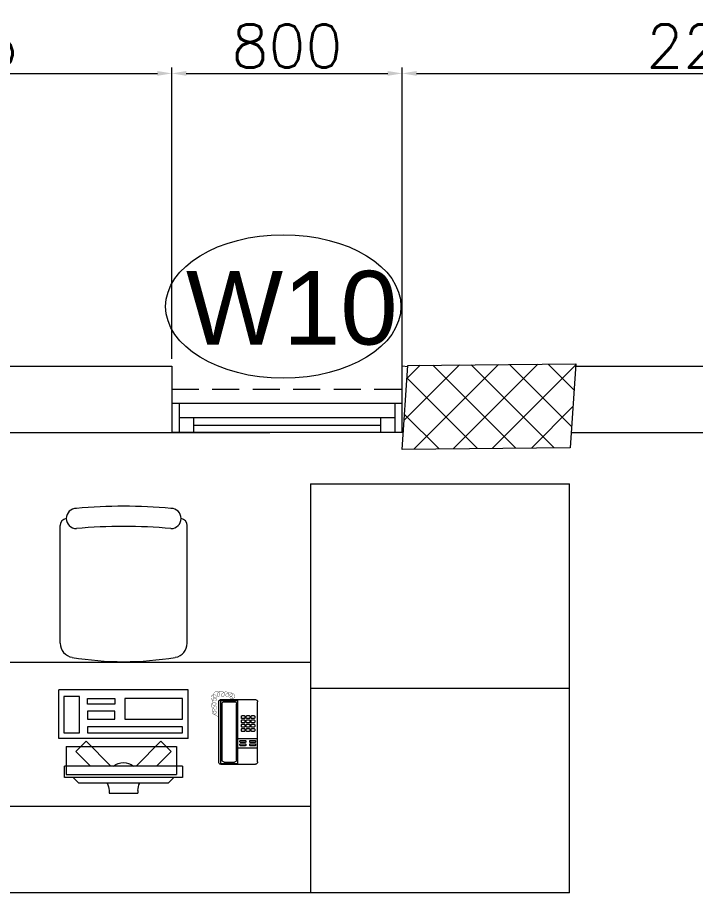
# Model space of a CAD drawing. Header units: millimetres. Extents: x -2143172 to 5255, y -610845 to 279739.
# Drawn here: x -1141890 to -1139537, y -574587 to -571508 of the extents above; entities that cross this region are included whole.
import ezdxf

# ---------------------------------------------------------------- set-up
doc = ezdxf.new("R2010")
doc.units = ezdxf.units.MM
doc.header["$LTSCALE"] = 30
doc.linetypes.add('HIDDEN', pattern=[9.525, 6.35, -3.175])
doc.linetypes.add('HIDDEN2', pattern=[0.1875, 0.125, -0.0625])
doc.layers.get('0').update_dxf_attribs({"lineweight": 5})
doc.layers.get('Defpoints').update_dxf_attribs({"lineweight": 5})
for name, color, linetype, lineweight in [('Al Window tag', 5, 'Continuous', 5), ('Aluminum', 7, 'Continuous', 5), ('C-HYDR-CTCH', 6, 'Continuous', 5), ('dims.', 152, 'Continuous', 5), ('Hatch', 252, 'Continuous', 5), ('LOADING', 163, 'Continuous', 5), ('Proj', 7, 'HIDDEN2', 5), ('Structure', 20, 'Continuous', 5), ('Walls', 32, 'Continuous', 5)]:
    doc.layers.add(name, color=color, linetype=linetype, lineweight=lineweight)
doc.styles.add('SIMPLEX', font='SIMPLEX.shx', dxfattribs={"height": 150})
doc.styles.add('TTLB-A0-JeddahDP$0$swis721', font='swiss.ttf')
doc.dimstyles.new('Buk', dxfattribs={"dimtxt": 150, "dimasz": 50, "dimexe": 20, "dimexo": 25, "dimgap": 20, "dimtad": 1, "dimdec": 0, "dimrnd": 5, "dimdsep": 46, "dimtxsty": 'SIMPLEX', "dimcen": 0, "dimdle": 20, "dimclrd": 256, "dimclre": 256, "dimclrt": 256, "dimadec": 0, "dimazin": 0, "dimtfac": 0.0075, "dimtdec": 0, "dimtmove": 1, "dimatfit": 2, "dimldrblk": 'ARCHTICK', "dimfxl": 1, "dimtolj": 1, "dimtzin": 0, "dimlwd": -1, "dimlwe": -1, "dimarcsym": 0})

# ---------------------------------------------------------------- blocks, each defined once
blk = doc.blocks.new('*D241')
at = {"layer": 'Defpoints', "color": 0, "transparency": 16777216}
for p in [(-1141354.9, -571701.3), (-1142937.6, -572718.1, 0), (-1141354.9, -572718.1)]:
    blk.add_point(p, dxfattribs=at)
at = {"layer": 'dims.', "linetype": 'Continuous', "transparency": 16777216}
for p, q in [((-1142937.6, -572693.1), (-1142937.6, -571681.3)), ((-1141354.9, -572693.1), (-1141354.9, -571681.3))]:
    blk.add_line(p, q, dxfattribs=at)
at = {"layer": 'dims.', "transparency": 16777216}
blk.add_line((-1142887.6, -571701.3), (-1141404.9, -571701.3), dxfattribs=at)
for points in [[(-1142887.6, -571693), (-1142887.6, -571709.6), (-1142937.6, -571701.3)], [(-1141404.9, -571693), (-1141404.9, -571709.6), (-1141354.9, -571701.3)]]:
    blk.add_solid(points, dxfattribs=at)
at = {"layer": 'dims.', "transparency": 16777216, "insert": (-1142146.2, -571606.3), "char_height": 150, "attachment_point": 5, "style": 'SIMPLEX'}
blk.add_mtext('\\A1;1585', dxfattribs=at)
blk = doc.blocks.new('_ArchTick')
at = {"color": 0, "linetype": 'ByBlock', "const_width": 0.15}
blk.add_lwpolyline([(-0.5, -0.5), (0.5, 0.5)], dxfattribs=at)
blk = doc.blocks.new('*D242')
at = {"layer": 'Defpoints', "color": 0, "transparency": 16777216}
for p in [(-1140554.9, -571701.3), (-1141354.9, -572718.1), (-1140554.9, -572798.1)]:
    blk.add_point(p, dxfattribs=at)
at = {"layer": 'dims.', "linetype": 'Continuous', "transparency": 16777216}
for p, q in [((-1141354.9, -572693.1), (-1141354.9, -571681.3)), ((-1140554.9, -572773.1), (-1140554.9, -571681.3))]:
    blk.add_line(p, q, dxfattribs=at)
at = {"layer": 'dims.', "transparency": 16777216}
blk.add_line((-1141304.9, -571701.3), (-1140604.9, -571701.3), dxfattribs=at)
for points in [[(-1141304.9, -571693), (-1141304.9, -571709.6), (-1141354.9, -571701.3)], [(-1140604.9, -571693), (-1140604.9, -571709.6), (-1140554.9, -571701.3)]]:
    blk.add_solid(points, dxfattribs=at)
at = {"layer": 'dims.', "transparency": 16777216, "insert": (-1140954.9, -571606.3), "char_height": 150, "attachment_point": 5, "style": 'SIMPLEX'}
blk.add_mtext('\\A1;800', dxfattribs=at)
blk = doc.blocks.new('*D243')
at = {"layer": 'Defpoints', "color": 0, "transparency": 16777216}
for p in [(-1138344, -571701.3), (-1138344, -572718.1), (-1140554.9, -572798.1)]:
    blk.add_point(p, dxfattribs=at)
at = {"layer": 'dims.', "linetype": 'Continuous', "transparency": 16777216}
for p, q in [((-1140554.9, -572773.1), (-1140554.9, -571681.3)), ((-1138344, -572693.1), (-1138344, -571681.3))]:
    blk.add_line(p, q, dxfattribs=at)
at = {"layer": 'dims.', "transparency": 16777216}
blk.add_line((-1140504.9, -571701.3), (-1138394, -571701.3), dxfattribs=at)
for points in [[(-1140504.9, -571693), (-1140504.9, -571709.6), (-1140554.9, -571701.3)], [(-1138394, -571693), (-1138394, -571709.6), (-1138344, -571701.3)]]:
    blk.add_solid(points, dxfattribs=at)
at = {"layer": 'dims.', "transparency": 16777216, "insert": (-1139449.5, -571606.3), "char_height": 150, "attachment_point": 5, "style": 'SIMPLEX'}
blk.add_mtext('\\A1;2210', dxfattribs=at)
blk = doc.blocks.new('A$C47696aed')
at = {"layer": 'Hatch'}
h = blk.add_hatch(dxfattribs=at)
h.set_pattern_fill('ANSI37', color=256, scale=30)
h.paths.add_polyline_path([(50952.7, 21917.9), (50348.7, 21909.7), (50352.6, 21621.3), (50956.6, 21629.5)])
h.paths.add_polyline_path([(43791.9, 21910.1), (43208.4, 21904.7), (43188.5, 21613.3), (43772, 21618.7)])
h.paths.add_polyline_path([(29414.9, 21902.8), (28815.8, 21898.7), (28810.1, 21605.6), (29409.2, 21609.7)])
h.paths.add_polyline_path([(36600.2, 21904.9), (35999, 21897.4), (35990.7, 21611.8), (36591.9, 21619.3)])
h.paths.add_polyline_path([(22195.7, 21912), (21589.3, 21890.2), (21603.8, 21597.6), (22210.2, 21619.5)])
h.paths.add_polyline_path([(15459.1, 21901.7), (14237.2, 21925.6), (14230.7, 21629.5), (15452.7, 21605.5)])
h.paths.add_polyline_path([(15473.2, 14701.6), (14258.2, 14685.8), (14244.7, 14393.4), (15459.7, 14409.1)])
h.paths.add_polyline_path([(15447.1, 7508.4), (14244, 7492.4), (14238.3, 7199.4), (15441.4, 7215.3)])
h.paths.add_polyline_path([(15465.6, 309.7), (14269, 298.3), (14271.8, 3.8), (15468.5, 15.2)])
h.paths.add_polyline_path([(7830.6, 311.8), (7227.1, 308.1), (7237.7, 22.6), (7841.3, 26.3)])
h.paths.add_polyline_path([(7815.2, 7509.8), (7218.4, 7511.4), (7218.2, 7210.2), (7815.1, 7208.6)])
h.paths.add_polyline_path([(7825.1, 14699.4), (7205.8, 14700.6), (7195.2, 14397.6), (7814.5, 14396.4)])
h.paths.add_polyline_path([(7801.7, 21878.7), (7201.1, 21893.2), (7197.5, 21603.6), (7798.1, 21589.1)])
h.paths.add_polyline_path([(602.6, 21876.9), (0, 21899.6), (1.9, 21611.2), (604.5, 21588.5)])
h.paths.add_polyline_path([(610.4, 7498.6), (8.3, 7491.6), (11.7, 7200), (613.7, 7206.9)])
h.paths.add_polyline_path([(627.9, 303.9), (29.5, 302.9), (34.3, 2.3), (632.7, 3.3)])
h.paths.add_polyline_path([(22214.6, 317.2), (21608.9, 304.3), (21614.6, 3.1), (22220.3, 16)])
h.paths.add_polyline_path([(22208.1, 7509.7), (21613.7, 7492.1), (21615.8, 7195.5), (22210.2, 7213.1)])
h.paths.add_polyline_path([(22199.3, 14717.7), (21600.4, 14710), (21604.4, 14409.9), (22203.4, 14417.6)])
h.paths.add_polyline_path([(29399.7, 14702.4), (28797.7, 14707.1), (28802, 14415), (29403.9, 14410.3)])
h.paths.add_polyline_path([(29403.4, 7519.8), (28799.6, 7502.2), (28813, 7202.1), (29413.1, 7223.2)])
h.paths.add_polyline_path([(29419.5, 303.8), (28815.7, 310.4), (28813.3, 24.7), (29417.2, 18.1)])
h.paths.add_polyline_path([(36618, 314.2), (36020.7, 299.7), (36029.7, 0), (36627, 14.6)])
h.paths.add_polyline_path([(36610.7, 7502.6), (36009.5, 7504.5), (36010.6, 7207.3), (36611.9, 7205.4)])
h.paths.add_polyline_path([(36574.3, 14706.4), (35993.4, 14711.1), (36013.1, 14421.3), (36594, 14416.6)])
h.paths.add_polyline_path([(43777.6, 14705.7), (43180, 14719.4), (43182, 14427.5), (43779.6, 14413.8)])
h.paths.add_polyline_path([(43778.6, 7507.1), (43210.2, 7499.5), (43212, 7205.4), (43780.5, 7213)])
h.paths.add_polyline_path([(43815.7, 310), (43210.4, 307.3), (43211.8, 2.8), (43817, 5.4)])
h.paths.add_polyline_path([(50989.9, 309.5), (50401.9, 325.5), (50388.7, 18.3), (50976.7, 2.3)])
h.paths.add_polyline_path([(50974.1, 7508.9), (50370.9, 7510), (50368.9, 7213.4), (50972.2, 7212.3)])
at = {"layer": 'C-HYDR-CTCH', "color": 4, "flags": 128}
blk.add_lwpolyline([(43772, 21618.7), (43188.5, 21613.3), (43208.4, 21904.7), (43791.9, 21910.1), (43772, 21618.7)], dxfattribs=at)
blk = doc.blocks.new('A$C10F73263')
at = {"layer": 'Al Window tag'}
blk.add_ellipse((0, 0), major_axis=(408.6, 0), ratio=0.610025, dxfattribs=at)
at = {"layer": 'Al Window tag', "insert": (-338.2, 123.8, 0), "char_height": 256, "attachment_point": 1, "style": 'TTLB-A0-JeddahDP$0$swis721'}
blk.add_mtext_dynamic_manual_height_columns('W10', width=1569.457, gutter_width=9406.5, heights=[480.3], dxfattribs=at)
blk = doc.blocks.new('DM20079-P')
at = {"color": 0}
for p, q in [((-0.0686, 0.217), (-0.0686, 0.008)), ((-0.0616, 0.225), (0.0594, 0.225)), ((-0.0616, 0.225), (-0.0616, 0)), ((-0.0616, 0.222), (-0.0016, 0.222)), ((-0.0496, 0.2175), (-0.0136, 0.2175)), ((-0.0016, 0.225), (-0.0016, 0)), ((0.0664, 0.217), (0.0664, 0.008)), ((-0.0616, 0.212), (-0.0565, 0.212)), ((-0.0566, 0.2105), (-0.0566, 0.0145)), ((-0.0068, 0.212), (-0.0016, 0.212)), ((-0.0066, 0.2105), (-0.0066, 0.0145)), ((-0.0016, 0.1675), (0.0664, 0.1675)), ((-0.0016, 0.135), (0.0664, 0.135)), ((-0.0616, 0.013), (-0.0565, 0.013)), ((-0.0616, 0.003), (-0.0016, 0.003)), ((-0.0594, 0), (0.0594, 0)), ((-0.0496, 0.0075), (-0.0136, 0.0075)), ((-0.0068, 0.013), (-0.0016, 0.013))]:
    blk.add_line(p, q, dxfattribs=at)
for points in [[(0.0074, 0.1605, 0.414214), (0.0054, 0.1585), (0.0054, 0.1555, 0.414214), (0.0074, 0.1535), (0.0234, 0.1535, 0.414214), (0.0254, 0.1555), (0.0254, 0.1585, 0.414214), (0.0234, 0.1605)], [(0.0574, 0.1535, 0.414214), (0.0594, 0.1555), (0.0594, 0.1585, 0.414214), (0.0574, 0.1605), (0.0414, 0.1605, 0.414214), (0.0394, 0.1585), (0.0394, 0.1555, 0.414214), (0.0414, 0.1535)], [(0.0234, 0.142, 0.414214), (0.0254, 0.144), (0.0254, 0.147, 0.414214), (0.0234, 0.149), (0.0074, 0.149, 0.414214), (0.0054, 0.147), (0.0054, 0.144, 0.414214), (0.0074, 0.142)], [(0.0574, 0.142, 0.414214), (0.0594, 0.144), (0.0594, 0.147, 0.414214), (0.0574, 0.149), (0.0414, 0.149, 0.414214), (0.0394, 0.147), (0.0394, 0.144, 0.414214), (0.0414, 0.142)], [(0.0104, 0.103, 0.414214), (0.0124, 0.101), (0.0204, 0.101, 0.414214), (0.0224, 0.103), (0.0224, 0.109, 0.414214), (0.0204, 0.111), (0.0124, 0.111, 0.414214), (0.0104, 0.109)], [(0.0104, 0.088, 0.414214), (0.0124, 0.086), (0.0204, 0.086, 0.414214), (0.0224, 0.088), (0.0224, 0.094, 0.414214), (0.0204, 0.096), (0.0124, 0.096, 0.414214), (0.0104, 0.094)], [(0.0274, 0.103, 0.414214), (0.0294, 0.101), (0.0374, 0.101, 0.414214), (0.0394, 0.103), (0.0394, 0.109, 0.414214), (0.0374, 0.111), (0.0294, 0.111, 0.414214), (0.0274, 0.109)], [(0.0274, 0.088, 0.414214), (0.0294, 0.086), (0.0374, 0.086, 0.414214), (0.0394, 0.088), (0.0394, 0.094, 0.414214), (0.0374, 0.096), (0.0294, 0.096, 0.414214), (0.0274, 0.094)], [(0.0444, 0.103, 0.414214), (0.0464, 0.101), (0.0544, 0.101, 0.414214), (0.0564, 0.103), (0.0564, 0.109, 0.414214), (0.0544, 0.111), (0.0464, 0.111, 0.414214), (0.0444, 0.109)], [(0.0444, 0.088, 0.414214), (0.0464, 0.086), (0.0544, 0.086, 0.414214), (0.0564, 0.088), (0.0564, 0.094, 0.414214), (0.0544, 0.096), (0.0464, 0.096, 0.414214), (0.0444, 0.094)], [(0.0104, 0.073, 0.414214), (0.0124, 0.071), (0.0204, 0.071, 0.414214), (0.0224, 0.073), (0.0224, 0.079, 0.414214), (0.0204, 0.081), (0.0124, 0.081, 0.414214), (0.0104, 0.079)], [(0.0104, 0.058, 0.414214), (0.0124, 0.056), (0.0204, 0.056, 0.414214), (0.0224, 0.058), (0.0224, 0.064, 0.414214), (0.0204, 0.066), (0.0124, 0.066, 0.414214), (0.0104, 0.064)], [(0.0274, 0.073, 0.414214), (0.0294, 0.071), (0.0374, 0.071, 0.414214), (0.0394, 0.073), (0.0394, 0.079, 0.414214), (0.0374, 0.081), (0.0294, 0.081, 0.414214), (0.0274, 0.079)], [(0.0274, 0.058, 0.414214), (0.0294, 0.056), (0.0374, 0.056, 0.414214), (0.0394, 0.058), (0.0394, 0.064, 0.414214), (0.0374, 0.066), (0.0294, 0.066, 0.414214), (0.0274, 0.064)], [(0.0444, 0.073, 0.414214), (0.0464, 0.071), (0.0544, 0.071, 0.414214), (0.0564, 0.073), (0.0564, 0.079, 0.414214), (0.0544, 0.081), (0.0464, 0.081, 0.414214), (0.0444, 0.079)], [(0.0444, 0.058, 0.414214), (0.0464, 0.056), (0.0544, 0.056, 0.414214), (0.0564, 0.058), (0.0564, 0.064, 0.414214), (0.0544, 0.066), (0.0464, 0.066, 0.414214), (0.0444, 0.064)]]:
    blk.add_lwpolyline(points, format="xyb", close=True, dxfattribs=at)
at = {"color": 0, "const_width": 0.001}
blk.add_lwpolyline([(-0.0686, 0.059, 0.184574), (-0.0861, 0.0478, 1.44364), (-0.0769, 0.0452, 0.837915), (-0.0907, 0.0465, 0.30536), (-0.0835, 0.0248, 1.584726), (-0.0815, 0.034, 0.253153), (-0.094, 0.0228, 0.874198), (-0.0776, 0.0142, 0.915253), (-0.0897, 0.0168, 0.223821), (-0.0874, -0.0011, 1.703343), (-0.0796, 0.005, 0.588962), (-0.0934, -0.0114, 0.717795), (-0.0769, -0.0108, 0.983104), (-0.0875, -0.0075, 0.326362), (-0.0815, -0.0259, 0.758716), (-0.0657, -0.0134, 0.906186), (-0.0743, -0.016, 0.189488), (-0.067, -0.0272, 0.7948), (-0.0506, -0.0127, 1.223996), (-0.0585, -0.0193, 0.072149), (-0.0473, -0.0259, 0.645886), (-0.0341, -0.0134, 1.366917), (-0.042, -0.0193, 0.078415), (-0.0315, -0.0246, 0.723006), (-0.0229, -0.0127, 1.105484), (-0.0289, -0.018, 0.327892), (-0.017, -0.0193, 0.446638), (-0.0144, -0.0068, 0.327263), (-0.0269, -0.0029, 1.240441), (-0.0229, -0.0094, 0.611307), (-0.0278, 0.0075)], format="xyb", dxfattribs=at)
at = {"color": 0}
for centre, radius, start, end in [((-0.0605, 0.217), 0.00813, 97.9633, 179.6649), ((-0.0496, 0.2105), 0.007, 90, 180), ((-0.0136, 0.2105), 0.007, 0, 90), ((0.0582, 0.217), 0.00813, 0.3351, 82.0367), ((-0.0605, 0.008), 0.00813, 180.3351, 277.9633), ((-0.0496, 0.0145), 0.007, 180, 270), ((-0.0136, 0.0145), 0.007, 270, 0), ((0.0582, 0.008), 0.00813, 277.9633, 359.6649)]:
    blk.add_arc(centre, radius, start, end, dxfattribs=at)
blk = doc.blocks.new('GF21021-P')
for p, q in [((-0.2207, 0.4756), (-0.2207, 0.0675)), ((0.2205, 0.4756), (0.2205, 0.0675))]:
    blk.add_line(p, q)
for centre, radius, start, end in [((-0.1707, 0.4756), 0.05, 99.6329, 180), ((-0.0001, -0.5295), 1.0695, 80.3671, 99.6329), ((0.1705, 0.4756), 0.05, 0, 80.3671), ((-0.1957, 0.0675), 0.025, 180, 261.4721), ((-0.1643, 0.0425), 0.0351, 90, 270), ((0, 1.8467), 1.7767, 264.6946, 275.3053), ((0.1641, 0.0425), 0.0351, 270, 90), ((0.1955, 0.0675), 0.025, 278.5279, 0), ((0, 1.8314), 1.8314, 264.8532, 275.147)]:
    blk.add_arc(centre, radius, start, end)
blk = doc.blocks.new('ITCWLS1-P')
for p, q in [((-0.17, 0.45), (-0.17, 0)), ((-0.17, 0.45), (0, 0.45)), ((0, 0.45), (0, 0)), ((-0.2651, 0.43, 0), (-0.3051, 0.43, 0)), ((-0.3051, 0.43, 0), (-0.3051, 0.02, 0)), ((-0.2651, 0.43, 0), (-0.2651, 0.02, 0)), ((-0.1496, 0.4305), (-0.1291, 0.4305)), ((-0.1291, 0.4305), (-0.1291, 0.4089)), ((-0.3251, 0.38, 0), (-0.3051, 0.4, 0)), ((-0.3251, 0.38, 0), (-0.3251, 0.07, 0)), ((-0.3251, 0.07, 0), (-0.3051, 0.05, 0)), ((-0.3051, 0.02, 0), (-0.2651, 0.02, 0)), ((-0.17, 0), (0, 0))]:
    blk.add_line(p, q)
at = {"color": 8, "linetype": 'HIDDEN'}
for p, q in [((-0.197, 0.4094), (-0.295, 0.4094)), ((-0.295, 0.0264), (-0.295, 0.4094)), ((-0.197, 0.0264), (-0.197, 0.4094)), ((-0.197, 0.0264), (-0.295, 0.0264))]:
    blk.add_line(p, q, dxfattribs=at)
at = {"color": 1, "extrusion": (2.48281e-10, 3.18408e-10, -1)}
for p, q in [((-0.2651, 0.3395), (-0.2144, 0.3902)), ((-0.1791, 0.3548), (-0.2144, 0.3902)), ((-0.2651, 0.2688), (-0.1791, 0.3548))]:
    blk.add_line(p, q, dxfattribs=at)
at = {"color": 1}
for p, q in [((-0.3503, 0.275), (-0.3596, 0.275)), ((-0.3596, 0.175), (-0.3596, 0.275)), ((-0.3503, 0.175), (-0.3596, 0.175))]:
    blk.add_line(p, q, dxfattribs=at)
at = {"color": 1, "extrusion": (2.48281e-10, -3.18408e-10, -1)}
for p, q in [((-0.2651, 0.1812), (-0.1791, 0.0952)), ((-0.2651, 0.1105), (-0.2144, 0.0598)), ((-0.1791, 0.0952), (-0.2144, 0.0598))]:
    blk.add_line(p, q, dxfattribs=at)
blk.add_lwpolyline([(-0.1291, 0.4089), (-0.1291, 0.1), (-0.1496, 0.1), (-0.1496, 0.4305)])
for points in [[(-0.1019, 0.4305), (-0.0304, 0.4305), (-0.0304, 0.2294), (-0.1019, 0.2294)], [(-0.1019, 0.1954), (-0.0747, 0.1954), (-0.0747, 0.1), (-0.1019, 0.1)], [(-0.0304, 0.1954), (-0.0508, 0.1954), (-0.0508, 0.1), (-0.0304, 0.1)], [(-0.1496, 0.0727), (-0.0236, 0.0727), (-0.0236, 0.0182), (-0.1496, 0.0182)]]:
    blk.add_lwpolyline(points, close=True)
at = {"color": 250, "linetype": 'Continuous'}
for points in [[(-0.1496, 0.1), (-0.1496, 0.1), (-0.1496, 0.1), (-0.1496, 0.1), (-0.1496, 0.1), (-0.1496, 0.1), (-0.1496, 0.1), (-0.1496, 0.1), (-0.1496, 0.1)], [(-0.1496, 0.1), (-0.1496, 0.1), (-0.1496, 0.1), (-0.1496, 0.1), (-0.1496, 0.1), (-0.1496, 0.1), (-0.1496, 0.1), (-0.1496, 0.1), (-0.1496, 0.1), (-0.1496, 0.1), (-0.1496, 0.1), (-0.1496, 0.1), (-0.1496, 0.1), (-0.1496, 0.1), (-0.1496, 0.1), (-0.1496, 0.1), (-0.1496, 0.1), (-0.1496, 0.1)], [(-0.1496, 0.1), (-0.1496, 0.1), (-0.1496, 0.1), (-0.1496, 0.1), (-0.1496, 0.1), (-0.1496, 0.1), (-0.1496, 0.1), (-0.1496, 0.1), (-0.1496, 0.1), (-0.1496, 0.1)], [(-0.1496, 0.1), (-0.1496, 0.1), (-0.1496, 0.1), (-0.1496, 0.1), (-0.1496, 0.1), (-0.1496, 0.1), (-0.1496, 0.1)], [(-0.1496, 0.1), (-0.1496, 0.1), (-0.1496, 0.1), (-0.1496, 0.1), (-0.1496, 0.1), (-0.1496, 0.1), (-0.1496, 0.1), (-0.1496, 0.1), (-0.1496, 0.1), (-0.1496, 0.1)], [(-0.1496, 0.1), (-0.1496, 0.1), (-0.1496, 0.1), (-0.1496, 0.1), (-0.1496, 0.1), (-0.1496, 0.1), (-0.1496, 0.1), (-0.1496, 0.1), (-0.1496, 0.1), (-0.1496, 0.1), (-0.1496, 0.1), (-0.1496, 0.1), (-0.1496, 0.1), (-0.1496, 0.1), (-0.1496, 0.1)], [(-0.1496, 0.1), (-0.1496, 0.1), (-0.1496, 0.1), (-0.1496, 0.1), (-0.1496, 0.1), (-0.1496, 0.1), (-0.1496, 0.1), (-0.1496, 0.1), (-0.1496, 0.1), (-0.1496, 0.1)], [(-0.1496, 0.1), (-0.1496, 0.1), (-0.1496, 0.1), (-0.1496, 0.1), (-0.1496, 0.1), (-0.1496, 0.1), (-0.1496, 0.1), (-0.1496, 0.1), (-0.1496, 0.1), (-0.1496, 0.1)], [(-0.1496, 0.1), (-0.1496, 0.1), (-0.1496, 0.1), (-0.1496, 0.1), (-0.1496, 0.1), (-0.1496, 0.1), (-0.1496, 0.1), (-0.1496, 0.1), (-0.1496, 0.1), (-0.1496, 0.1), (-0.1496, 0.1), (-0.1496, 0.1), (-0.1496, 0.1), (-0.1496, 0.1), (-0.1496, 0.1), (-0.1496, 0.1), (-0.1496, 0.1), (-0.1496, 0.1), (-0.1496, 0.1), (-0.1496, 0.1), (-0.1496, 0.1), (-0.1496, 0.1), (-0.1496, 0.1), (-0.1496, 0.1), (-0.1496, 0.1), (-0.1496, 0.1), (-0.1496, 0.1), (-0.1496, 0.1), (-0.1496, 0.1), (-0.1496, 0.1), (-0.1496, 0.1), (-0.1496, 0.1), (-0.1496, 0.1), (-0.1496, 0.1), (-0.1496, 0.1), (-0.1496, 0.1), (-0.1496, 0.1), (-0.1496, 0.1), (-0.1496, 0.1), (-0.1496, 0.1), (-0.1496, 0.1), (-0.1496, 0.1), (-0.1496, 0.1), (-0.1496, 0.1), (-0.1496, 0.1), (-0.1496, 0.1), (-0.1496, 0.1), (-0.1496, 0.1), (-0.1496, 0.1), (-0.1496, 0.1), (-0.1496, 0.1), (-0.1496, 0.1), (-0.1496, 0.1), (-0.1496, 0.1)], [(-0.1496, 0.1), (-0.1496, 0.1), (-0.1496, 0.1), (-0.1496, 0.1), (-0.1496, 0.1), (-0.1496, 0.1), (-0.1496, 0.1), (-0.1496, 0.1), (-0.1496, 0.1), (-0.1496, 0.1), (-0.1496, 0.1), (-0.1496, 0.1), (-0.1496, 0.1), (-0.1496, 0.1), (-0.1496, 0.1), (-0.1496, 0.1), (-0.1496, 0.1), (-0.1496, 0.1), (-0.1496, 0.1), (-0.1496, 0.1), (-0.1496, 0.1), (-0.1496, 0.1), (-0.1496, 0.1), (-0.1496, 0.1), (-0.1496, 0.1), (-0.1496, 0.1), (-0.1496, 0.1), (-0.1496, 0.1), (-0.1496, 0.1), (-0.1496, 0.1), (-0.1496, 0.1), (-0.1496, 0.1), (-0.1496, 0.1), (-0.1496, 0.1), (-0.1496, 0.1), (-0.1496, 0.1), (-0.1496, 0.1), (-0.1496, 0.1), (-0.1496, 0.1), (-0.1496, 0.1), (-0.1496, 0.1), (-0.1496, 0.1), (-0.1496, 0.1), (-0.1496, 0.1), (-0.1496, 0.1), (-0.1496, 0.1), (-0.1496, 0.1), (-0.1496, 0.1), (-0.1496, 0.1), (-0.1496, 0.1), (-0.1496, 0.1), (-0.1496, 0.1), (-0.1496, 0.1), (-0.1496, 0.1), (-0.1496, 0.1), (-0.1496, 0.1), (-0.1496, 0.1), (-0.1496, 0.1), (-0.1496, 0.1), (-0.1496, 0.1), (-0.1496, 0.1), (-0.1496, 0.1), (-0.1496, 0.1), (-0.1496, 0.1), (-0.1496, 0.1), (-0.1496, 0.1), (-0.1496, 0.1), (-0.1496, 0.1), (-0.1496, 0.1), (-0.1496, 0.1), (-0.1496, 0.1), (-0.1496, 0.1), (-0.1496, 0.1), (-0.1496, 0.1), (-0.1496, 0.1), (-0.1496, 0.1), (-0.1496, 0.1), (-0.1496, 0.1), (-0.1496, 0.1), (-0.1496, 0.1), (-0.1496, 0.1), (-0.1496, 0.1), (-0.1496, 0.1), (-0.1496, 0.1), (-0.1496, 0.1), (-0.1496, 0.1), (-0.1496, 0.1), (-0.1496, 0.1), (-0.1496, 0.1)], [(-0.1496, 0.1), (-0.1496, 0.1), (-0.1496, 0.1), (-0.1496, 0.1), (-0.1496, 0.1), (-0.1496, 0.1), (-0.1496, 0.1), (-0.1496, 0.1), (-0.1496, 0.1), (-0.1496, 0.1), (-0.1496, 0.1), (-0.1496, 0.1)], [(-0.1496, 0.1), (-0.1496, 0.1), (-0.1496, 0.1), (-0.1496, 0.1), (-0.1496, 0.1), (-0.1496, 0.1), (-0.1496, 0.1)], [(-0.1496, 0.1), (-0.1496, 0.1), (-0.1496, 0.1), (-0.1496, 0.1), (-0.1496, 0.1), (-0.1496, 0.1), (-0.1496, 0.1), (-0.1496, 0.1), (-0.1496, 0.1), (-0.1496, 0.1), (-0.1496, 0.1), (-0.1496, 0.1), (-0.1496, 0.1), (-0.1496, 0.1), (-0.1496, 0.1), (-0.1496, 0.1), (-0.1496, 0.1)], [(-0.1496, 0.1), (-0.1496, 0.1), (-0.1496, 0.1), (-0.1496, 0.1), (-0.1496, 0.1), (-0.1496, 0.1), (-0.1496, 0.1), (-0.1496, 0.1), (-0.1496, 0.1), (-0.1496, 0.1), (-0.1496, 0.1), (-0.1496, 0.1), (-0.1496, 0.1), (-0.1496, 0.1), (-0.1496, 0.1), (-0.1496, 0.1), (-0.1496, 0.1), (-0.1496, 0.1), (-0.1496, 0.1), (-0.1496, 0.1), (-0.1496, 0.1), (-0.1496, 0.1), (-0.1496, 0.1), (-0.1496, 0.1), (-0.1496, 0.1), (-0.1496, 0.1), (-0.1496, 0.1), (-0.1496, 0.1), (-0.1496, 0.1), (-0.1496, 0.1), (-0.1496, 0.1), (-0.1496, 0.1), (-0.1496, 0.1), (-0.1496, 0.1), (-0.1496, 0.1), (-0.1496, 0.1), (-0.1496, 0.1), (-0.1496, 0.1), (-0.1496, 0.1), (-0.1496, 0.1), (-0.1496, 0.1), (-0.1496, 0.1), (-0.1496, 0.1), (-0.1496, 0.1), (-0.1496, 0.1), (-0.1496, 0.1), (-0.1496, 0.1), (-0.1496, 0.1), (-0.1496, 0.1), (-0.1496, 0.1), (-0.1496, 0.1), (-0.1496, 0.1), (-0.1496, 0.1), (-0.1496, 0.1), (-0.1496, 0.1), (-0.1496, 0.1), (-0.1496, 0.1), (-0.1496, 0.1), (-0.1496, 0.1), (-0.1496, 0.1), (-0.1496, 0.1), (-0.1496, 0.1), (-0.1496, 0.1), (-0.1496, 0.1), (-0.1496, 0.1), (-0.1496, 0.1), (-0.1496, 0.1), (-0.1496, 0.1), (-0.1496, 0.1), (-0.1496, 0.1), (-0.1496, 0.1), (-0.1496, 0.1), (-0.1496, 0.1), (-0.1496, 0.1), (-0.1496, 0.1), (-0.1496, 0.1), (-0.1496, 0.1), (-0.1496, 0.1), (-0.1496, 0.1), (-0.1496, 0.1), (-0.1496, 0.1), (-0.1496, 0.1), (-0.1496, 0.1), (-0.1496, 0.1), (-0.1496, 0.1), (-0.1496, 0.1), (-0.1496, 0.1), (-0.1496, 0.1), (-0.1496, 0.1), (-0.1496, 0.1), (-0.1496, 0.1), (-0.1496, 0.1), (-0.1496, 0.1), (-0.1496, 0.1), (-0.1496, 0.1), (-0.1496, 0.1), (-0.1496, 0.1), (-0.1496, 0.1), (-0.1496, 0.1), (-0.1496, 0.1), (-0.1496, 0.1), (-0.1496, 0.1), (-0.1496, 0.1), (-0.1496, 0.1), (-0.1496, 0.1), (-0.1496, 0.1), (-0.1496, 0.1), (-0.1496, 0.1), (-0.1496, 0.1), (-0.1496, 0.1), (-0.1496, 0.1)], [(-0.1496, 0.1), (-0.1496, 0.1), (-0.1496, 0.1), (-0.1496, 0.1), (-0.1496, 0.1), (-0.1496, 0.1), (-0.1496, 0.1), (-0.1496, 0.1)]]:
    blk.add_lwpolyline(points, dxfattribs=at)
for points in [[(-0.1496, 0.1), (-0.1496, 0.1), (-0.1496, 0.1), (-0.1496, 0.1), (-0.1496, 0.1), (-0.1496, 0.1), (-0.1496, 0.1), (-0.1496, 0.1), (-0.1496, 0.1), (-0.1496, 0.1), (-0.1496, 0.1), (-0.1496, 0.1), (-0.1496, 0.1), (-0.1496, 0.1), (-0.1496, 0.1), (-0.1496, 0.1), (-0.1496, 0.1), (-0.1496, 0.1), (-0.1496, 0.1), (-0.1496, 0.1), (-0.1496, 0.1), (-0.1496, 0.1), (-0.1496, 0.1), (-0.1496, 0.1), (-0.1496, 0.1), (-0.1496, 0.1), (-0.1496, 0.1), (-0.1496, 0.1), (-0.1496, 0.1), (-0.1496, 0.1), (-0.1496, 0.1), (-0.1496, 0.1), (-0.1496, 0.1), (-0.1496, 0.1), (-0.1496, 0.1), (-0.1496, 0.1), (-0.1496, 0.1), (-0.1496, 0.1), (-0.1496, 0.1), (-0.1496, 0.1), (-0.1496, 0.1), (-0.1496, 0.1), (-0.1496, 0.1), (-0.1496, 0.1), (-0.1496, 0.1), (-0.1496, 0.1), (-0.1496, 0.1), (-0.1496, 0.1), (-0.1496, 0.1), (-0.1496, 0.1), (-0.1496, 0.1), (-0.1496, 0.1), (-0.1496, 0.1), (-0.1496, 0.1), (-0.1496, 0.1), (-0.1496, 0.1), (-0.1496, 0.1), (-0.1496, 0.1), (-0.1496, 0.1), (-0.1496, 0.1), (-0.1496, 0.1), (-0.1496, 0.1), (-0.1496, 0.1), (-0.1496, 0.1), (-0.1496, 0.1), (-0.1496, 0.1), (-0.1496, 0.1), (-0.1496, 0.1), (-0.1496, 0.1), (-0.1496, 0.1), (-0.1496, 0.1), (-0.1496, 0.1), (-0.1496, 0.1), (-0.1496, 0.1), (-0.1496, 0.1), (-0.1496, 0.1), (-0.1496, 0.1), (-0.1496, 0.1), (-0.1496, 0.1), (-0.1496, 0.1), (-0.1496, 0.1), (-0.1496, 0.1), (-0.1496, 0.1), (-0.1496, 0.1), (-0.1496, 0.1), (-0.1496, 0.1), (-0.1496, 0.1), (-0.1496, 0.1), (-0.1496, 0.1), (-0.1496, 0.1), (-0.1496, 0.1), (-0.1496, 0.1), (-0.1496, 0.1), (-0.1496, 0.1), (-0.1496, 0.1), (-0.1496, 0.1), (-0.1496, 0.1), (-0.1496, 0.1), (-0.1496, 0.1), (-0.1496, 0.1), (-0.1496, 0.1), (-0.1496, 0.1), (-0.1496, 0.1), (-0.1496, 0.1), (-0.1496, 0.1), (-0.1496, 0.1), (-0.1496, 0.1), (-0.1496, 0.1), (-0.1496, 0.1), (-0.1496, 0.1), (-0.1496, 0.1), (-0.1496, 0.1), (-0.1496, 0.1), (-0.1496, 0.1), (-0.1496, 0.1), (-0.1496, 0.1), (-0.1496, 0.1), (-0.1496, 0.1), (-0.1496, 0.1), (-0.1496, 0.1), (-0.1496, 0.1), (-0.1496, 0.1), (-0.1496, 0.1), (-0.1496, 0.1), (-0.1496, 0.1), (-0.1496, 0.1), (-0.1496, 0.1), (-0.1496, 0.1), (-0.1496, 0.1), (-0.1496, 0.1), (-0.1496, 0.1), (-0.1496, 0.1), (-0.1496, 0.1), (-0.1496, 0.1), (-0.1496, 0.1), (-0.1496, 0.1), (-0.1496, 0.1), (-0.1496, 0.1), (-0.1496, 0.1), (-0.1496, 0.1), (-0.1496, 0.1), (-0.1496, 0.1), (-0.1496, 0.1), (-0.1496, 0.1), (-0.1496, 0.1), (-0.1496, 0.1), (-0.1496, 0.1), (-0.1496, 0.1), (-0.1496, 0.1), (-0.1496, 0.1), (-0.1496, 0.1), (-0.1496, 0.1), (-0.1496, 0.1), (-0.1496, 0.1), (-0.1496, 0.1), (-0.1496, 0.1), (-0.1496, 0.1), (-0.1496, 0.1), (-0.1496, 0.1), (-0.1496, 0.1), (-0.1496, 0.1), (-0.1496, 0.1), (-0.1496, 0.1), (-0.1496, 0.1), (-0.1496, 0.1), (-0.1496, 0.1), (-0.1496, 0.1), (-0.1496, 0.1), (-0.1496, 0.1), (-0.1496, 0.1), (-0.1496, 0.1), (-0.1496, 0.1), (-0.1496, 0.1), (-0.1496, 0.1), (-0.1496, 0.1), (-0.1496, 0.1), (-0.1496, 0.1), (-0.1496, 0.1), (-0.1496, 0.1), (-0.1496, 0.1), (-0.1496, 0.1), (-0.1496, 0.1), (-0.1496, 0.1), (-0.1496, 0.1), (-0.1496, 0.1), (-0.1496, 0.1), (-0.1496, 0.1), (-0.1496, 0.1), (-0.1496, 0.1), (-0.1496, 0.1), (-0.1496, 0.1), (-0.1496, 0.1), (-0.1496, 0.1), (-0.1496, 0.1), (-0.1496, 0.1), (-0.1496, 0.1), (-0.1496, 0.1), (-0.1496, 0.1), (-0.1496, 0.1), (-0.1496, 0.1), (-0.1496, 0.1), (-0.1496, 0.1), (-0.1496, 0.1), (-0.1496, 0.1), (-0.1496, 0.1), (-0.1496, 0.1), (-0.1496, 0.1), (-0.1496, 0.1), (-0.1496, 0.1), (-0.1496, 0.1), (-0.1496, 0.1), (-0.1496, 0.1), (-0.1496, 0.1), (-0.1496, 0.1), (-0.1496, 0.1), (-0.1496, 0.1), (-0.1496, 0.1), (-0.1496, 0.1), (-0.1496, 0.1), (-0.1496, 0.1), (-0.1496, 0.1), (-0.1496, 0.1), (-0.1496, 0.1), (-0.1496, 0.1), (-0.1496, 0.1), (-0.1496, 0.1), (-0.1496, 0.1), (-0.1496, 0.1), (-0.1496, 0.1), (-0.1496, 0.1), (-0.1496, 0.1), (-0.1496, 0.1), (-0.1496, 0.1), (-0.1496, 0.1), (-0.1496, 0.1), (-0.1496, 0.1), (-0.1496, 0.1), (-0.1496, 0.1), (-0.1496, 0.1), (-0.1496, 0.1), (-0.1496, 0.1), (-0.1496, 0.1), (-0.1496, 0.1), (-0.1496, 0.1), (-0.1496, 0.1), (-0.1496, 0.1), (-0.1496, 0.1), (-0.1496, 0.1), (-0.1496, 0.1), (-0.1496, 0.1), (-0.1496, 0.1), (-0.1496, 0.1), (-0.1496, 0.1), (-0.1496, 0.1), (-0.1496, 0.1), (-0.1496, 0.1), (-0.1496, 0.1), (-0.1496, 0.1), (-0.1496, 0.1), (-0.1496, 0.1), (-0.1496, 0.1), (-0.1496, 0.1), (-0.1496, 0.1), (-0.1496, 0.1), (-0.1496, 0.1), (-0.1496, 0.1), (-0.1496, 0.1), (-0.1496, 0.1), (-0.1496, 0.1), (-0.1496, 0.1), (-0.1496, 0.1), (-0.1496, 0.1), (-0.1496, 0.1), (-0.1496, 0.1), (-0.1496, 0.1), (-0.1496, 0.1), (-0.1496, 0.1)], [(-0.1496, 0.1), (-0.1496, 0.1), (-0.1496, 0.1), (-0.1496, 0.1), (-0.1496, 0.1), (-0.1496, 0.1), (-0.1496, 0.1), (-0.1496, 0.1), (-0.1496, 0.1), (-0.1496, 0.1), (-0.1496, 0.1), (-0.1496, 0.1), (-0.1496, 0.1), (-0.1496, 0.1), (-0.1496, 0.1), (-0.1496, 0.1), (-0.1496, 0.1), (-0.1496, 0.1), (-0.1496, 0.1), (-0.1496, 0.1), (-0.1496, 0.1), (-0.1496, 0.1), (-0.1496, 0.1), (-0.1496, 0.1), (-0.1496, 0.1), (-0.1496, 0.1), (-0.1496, 0.1), (-0.1496, 0.1), (-0.1496, 0.1), (-0.1496, 0.1), (-0.1496, 0.1), (-0.1496, 0.1), (-0.1496, 0.1), (-0.1496, 0.1), (-0.1496, 0.1), (-0.1496, 0.1), (-0.1496, 0.1), (-0.1496, 0.1), (-0.1496, 0.1), (-0.1496, 0.1), (-0.1496, 0.1), (-0.1496, 0.1), (-0.1496, 0.1), (-0.1496, 0.1), (-0.1496, 0.1), (-0.1496, 0.1), (-0.1496, 0.1), (-0.1496, 0.1), (-0.1496, 0.1), (-0.1496, 0.1), (-0.1496, 0.1), (-0.1496, 0.1), (-0.1496, 0.1), (-0.1496, 0.1), (-0.1496, 0.1), (-0.1496, 0.1), (-0.1496, 0.1), (-0.1496, 0.1), (-0.1496, 0.1), (-0.1496, 0.1), (-0.1496, 0.1), (-0.1496, 0.1), (-0.1496, 0.1), (-0.1496, 0.1), (-0.1496, 0.1), (-0.1496, 0.1), (-0.1496, 0.1), (-0.1496, 0.1), (-0.1496, 0.1), (-0.1496, 0.1), (-0.1496, 0.1), (-0.1496, 0.1), (-0.1496, 0.1), (-0.1496, 0.1), (-0.1496, 0.1), (-0.1496, 0.1), (-0.1496, 0.1), (-0.1496, 0.1), (-0.1496, 0.1), (-0.1496, 0.1), (-0.1496, 0.1), (-0.1496, 0.1), (-0.1496, 0.1), (-0.1496, 0.1), (-0.1496, 0.1), (-0.1496, 0.1), (-0.1496, 0.1), (-0.1496, 0.1), (-0.1496, 0.1), (-0.1496, 0.1), (-0.1496, 0.1), (-0.1496, 0.1), (-0.1496, 0.1), (-0.1496, 0.1), (-0.1496, 0.1), (-0.1496, 0.1), (-0.1496, 0.1), (-0.1496, 0.1), (-0.1496, 0.1), (-0.1496, 0.1), (-0.1496, 0.1), (-0.1496, 0.1), (-0.1496, 0.1), (-0.1496, 0.1), (-0.1496, 0.1), (-0.1496, 0.1), (-0.1496, 0.1), (-0.1496, 0.1), (-0.1496, 0.1), (-0.1496, 0.1), (-0.1496, 0.1), (-0.1496, 0.1), (-0.1496, 0.1), (-0.1496, 0.1), (-0.1496, 0.1), (-0.1496, 0.1), (-0.1496, 0.1), (-0.1496, 0.1), (-0.1496, 0.1), (-0.1496, 0.1), (-0.1496, 0.1), (-0.1496, 0.1), (-0.1496, 0.1), (-0.1496, 0.1), (-0.1496, 0.1), (-0.1496, 0.1), (-0.1496, 0.1), (-0.1496, 0.1), (-0.1496, 0.1), (-0.1496, 0.1), (-0.1496, 0.1), (-0.1496, 0.1), (-0.1496, 0.1), (-0.1496, 0.1), (-0.1496, 0.1), (-0.1496, 0.1), (-0.1496, 0.1), (-0.1496, 0.1), (-0.1496, 0.1), (-0.1496, 0.1), (-0.1496, 0.1), (-0.1496, 0.1), (-0.1496, 0.1), (-0.1496, 0.1), (-0.1496, 0.1), (-0.1496, 0.1), (-0.1496, 0.1), (-0.1496, 0.1), (-0.1496, 0.1), (-0.1496, 0.1), (-0.1496, 0.1), (-0.1496, 0.1), (-0.1496, 0.1), (-0.1496, 0.1), (-0.1496, 0.1), (-0.1496, 0.1), (-0.1496, 0.1), (-0.1496, 0.1), (-0.1496, 0.1), (-0.1496, 0.1), (-0.1496, 0.1), (-0.1496, 0.1), (-0.1496, 0.1), (-0.1496, 0.1), (-0.1496, 0.1), (-0.1496, 0.1), (-0.1496, 0.1), (-0.1496, 0.1), (-0.1496, 0.1), (-0.1496, 0.1), (-0.1496, 0.1), (-0.1496, 0.1), (-0.1496, 0.1), (-0.1496, 0.1), (-0.1496, 0.1), (-0.1496, 0.1), (-0.1496, 0.1), (-0.1496, 0.1), (-0.1496, 0.1), (-0.1496, 0.1), (-0.1496, 0.1), (-0.1496, 0.1), (-0.1496, 0.1), (-0.1496, 0.1), (-0.1496, 0.1), (-0.1496, 0.1), (-0.1496, 0.1), (-0.1496, 0.1), (-0.1496, 0.1), (-0.1496, 0.1), (-0.1496, 0.1), (-0.1496, 0.1), (-0.1496, 0.1), (-0.1496, 0.1), (-0.1496, 0.1), (-0.1496, 0.1), (-0.1496, 0.1), (-0.1496, 0.1), (-0.1496, 0.1), (-0.1496, 0.1), (-0.1496, 0.1), (-0.1496, 0.1), (-0.1496, 0.1), (-0.1496, 0.1), (-0.1496, 0.1), (-0.1496, 0.1), (-0.1496, 0.1), (-0.1496, 0.1), (-0.1496, 0.1), (-0.1496, 0.1), (-0.1496, 0.1), (-0.1496, 0.1), (-0.1496, 0.1), (-0.1496, 0.1)], [(-0.1496, 0.1), (-0.1496, 0.1), (-0.1496, 0.1), (-0.1496, 0.1), (-0.1496, 0.1), (-0.1496, 0.1), (-0.1496, 0.1), (-0.1496, 0.1), (-0.1496, 0.1), (-0.1496, 0.1), (-0.1496, 0.1), (-0.1496, 0.1), (-0.1496, 0.1), (-0.1496, 0.1), (-0.1496, 0.1), (-0.1496, 0.1), (-0.1496, 0.1), (-0.1496, 0.1), (-0.1496, 0.1), (-0.1496, 0.1), (-0.1496, 0.1), (-0.1496, 0.1), (-0.1496, 0.1), (-0.1496, 0.1), (-0.1496, 0.1), (-0.1496, 0.1), (-0.1496, 0.1), (-0.1496, 0.1), (-0.1496, 0.1), (-0.1496, 0.1), (-0.1496, 0.1), (-0.1496, 0.1), (-0.1496, 0.1), (-0.1496, 0.1), (-0.1496, 0.1), (-0.1496, 0.1), (-0.1496, 0.1), (-0.1496, 0.1), (-0.1496, 0.1), (-0.1496, 0.1), (-0.1496, 0.1), (-0.1496, 0.1), (-0.1496, 0.1), (-0.1496, 0.1), (-0.1496, 0.1), (-0.1496, 0.1), (-0.1496, 0.1), (-0.1496, 0.1), (-0.1496, 0.1), (-0.1496, 0.1), (-0.1496, 0.1), (-0.1496, 0.1), (-0.1496, 0.1), (-0.1496, 0.1), (-0.1496, 0.1), (-0.1496, 0.1), (-0.1496, 0.1), (-0.1496, 0.1), (-0.1496, 0.1), (-0.1496, 0.1), (-0.1496, 0.1), (-0.1496, 0.1), (-0.1496, 0.1), (-0.1496, 0.1), (-0.1496, 0.1), (-0.1496, 0.1), (-0.1496, 0.1), (-0.1496, 0.1), (-0.1496, 0.1), (-0.1496, 0.1), (-0.1496, 0.1), (-0.1496, 0.1), (-0.1496, 0.1), (-0.1496, 0.1), (-0.1496, 0.1), (-0.1496, 0.1), (-0.1496, 0.1), (-0.1496, 0.1), (-0.1496, 0.1), (-0.1496, 0.1), (-0.1496, 0.1), (-0.1496, 0.1), (-0.1496, 0.1), (-0.1496, 0.1), (-0.1496, 0.1), (-0.1496, 0.1), (-0.1496, 0.1), (-0.1496, 0.1), (-0.1496, 0.1), (-0.1496, 0.1), (-0.1496, 0.1), (-0.1496, 0.1), (-0.1496, 0.1), (-0.1496, 0.1), (-0.1496, 0.1), (-0.1496, 0.1), (-0.1496, 0.1), (-0.1496, 0.1), (-0.1496, 0.1), (-0.1496, 0.1), (-0.1496, 0.1), (-0.1496, 0.1), (-0.1496, 0.1), (-0.1496, 0.1), (-0.1496, 0.1), (-0.1496, 0.1), (-0.1496, 0.1), (-0.1496, 0.1), (-0.1496, 0.1), (-0.1496, 0.1), (-0.1496, 0.1), (-0.1496, 0.1), (-0.1496, 0.1), (-0.1496, 0.1), (-0.1496, 0.1), (-0.1496, 0.1), (-0.1496, 0.1), (-0.1496, 0.1), (-0.1496, 0.1), (-0.1496, 0.1), (-0.1496, 0.1), (-0.1496, 0.1), (-0.1496, 0.1), (-0.1496, 0.1), (-0.1496, 0.1), (-0.1496, 0.1), (-0.1496, 0.1), (-0.1496, 0.1), (-0.1496, 0.1), (-0.1496, 0.1), (-0.1496, 0.1), (-0.1496, 0.1), (-0.1496, 0.1), (-0.1496, 0.1), (-0.1496, 0.1), (-0.1496, 0.1), (-0.1496, 0.1), (-0.1496, 0.1), (-0.1496, 0.1), (-0.1496, 0.1), (-0.1496, 0.1), (-0.1496, 0.1), (-0.1496, 0.1), (-0.1496, 0.1), (-0.1496, 0.1), (-0.1496, 0.1), (-0.1496, 0.1), (-0.1496, 0.1), (-0.1496, 0.1), (-0.1496, 0.1), (-0.1496, 0.1), (-0.1496, 0.1), (-0.1496, 0.1), (-0.1496, 0.1), (-0.1496, 0.1), (-0.1496, 0.1), (-0.1496, 0.1), (-0.1496, 0.1), (-0.1496, 0.1), (-0.1496, 0.1), (-0.1496, 0.1), (-0.1496, 0.1), (-0.1496, 0.1), (-0.1496, 0.1), (-0.1496, 0.1), (-0.1496, 0.1), (-0.1496, 0.1), (-0.1496, 0.1), (-0.1496, 0.1), (-0.1496, 0.1), (-0.1496, 0.1), (-0.1496, 0.1), (-0.1496, 0.1), (-0.1496, 0.1), (-0.1496, 0.1), (-0.1496, 0.1), (-0.1496, 0.1), (-0.1496, 0.1), (-0.1496, 0.1), (-0.1496, 0.1), (-0.1496, 0.1), (-0.1496, 0.1), (-0.1496, 0.1), (-0.1496, 0.1), (-0.1496, 0.1), (-0.1496, 0.1), (-0.1496, 0.1), (-0.1496, 0.1), (-0.1496, 0.1), (-0.1496, 0.1), (-0.1496, 0.1), (-0.1496, 0.1), (-0.1496, 0.1), (-0.1496, 0.1), (-0.1496, 0.1), (-0.1496, 0.1), (-0.1496, 0.1), (-0.1496, 0.1), (-0.1496, 0.1), (-0.1496, 0.1), (-0.1496, 0.1), (-0.1496, 0.1), (-0.1496, 0.1), (-0.1496, 0.1), (-0.1496, 0.1), (-0.1496, 0.1), (-0.1496, 0.1), (-0.1496, 0.1), (-0.1496, 0.1), (-0.1496, 0.1), (-0.1496, 0.1), (-0.1496, 0.1), (-0.1496, 0.1), (-0.1496, 0.1), (-0.1496, 0.1), (-0.1496, 0.1), (-0.1496, 0.1), (-0.1496, 0.1), (-0.1496, 0.1)]]:
    blk.add_lwpolyline(points, close=True, dxfattribs=at)
at = {"color": 1}
for centre, radius, start, end in [((-0.3503, 0.325), 0.05, 270, 300.3093), ((-0.3089, 0.225), 0.0556, 321.9431, 38.0569), ((-0.3503, 0.125), 0.05, 59.6907, 90)]:
    blk.add_arc(centre, radius, start, end, dxfattribs=at)

msp = doc.modelspace()

# ---------------------------------------------------------------- linework, layer by layer
at = {"layer": 'Aluminum'}
for p, q in [((-1140554.9, -572848.1, 0.1), (-1141354.9, -572848.1, 0.1)), ((-1141329.9, -572848.1, 0.1), (-1141329.9, -572948.1, 0.1)), ((-1140579.9, -572848.1, 0.1), (-1140579.9, -572948.1, 0.1)), ((-1140579.9, -572898.1, 0.1), (-1141329.9, -572898.1, 0.1)), ((-1141279.9, -572898.1, 0.1), (-1141279.9, -572948.1, 0.1)), ((-1140629.9, -572898.1, 0.1), (-1140629.9, -572948.1, 0.1)), ((-1141279.9, -572923.1, 0.1), (-1140629.9, -572923.1, 0.1)), ((-1140554.9, -572948.1, 0.1), (-1141354.9, -572948.1, 0.1))]:
    msp.add_line(p, q, dxfattribs=at)
at = {"layer": 'LOADING'}
for p, q in [((-1140873.5, -573127.2, 0.1), (-1140873.5, -573748.1, 0.1)), ((-1140873.5, -573127.2, 0.1), (-1139973.5, -573127.2, 0.1)), ((-1139973.5, -574548.1, 0.1), (-1139973.5, -573127.2, 0.1)), ((-1140873.5, -573748.1, 0.1), (-1143434, -573748.1, 0.1)), ((-1140873.5, -573748.1, 0.1), (-1140873.5, -574548.1, 0.1)), ((-1139973.5, -573837.7, 0.1), (-1140873.5, -573837.7, 0.1)), ((-1140873.5, -574248.1, 0.1), (-1143434, -574248.1, 0.1)), ((-1139973.5, -574548.1, 0.1), (-1143434, -574548.1, 0.1))]:
    msp.add_line(p, q, dxfattribs=at)
at = {"layer": 'Proj', "linetype": 'HIDDEN2', "ltscale": 25}
msp.add_line((-1141354.9, -572798.1, 0.1), (-1140554.9, -572798.1, 0.1), dxfattribs=at)
at = {"layer": 'Walls'}
for p, q in [((-1142937.6, -572718.1, 0.1), (-1141354.9, -572718.1, 0.1)), ((-1141354.9, -572718.1, 0.1), (-1141354.9, -572948.1, 0.1)), ((-1140554.9, -572948.1, 0.1), (-1140554.9, -572717.5, 0.1)), ((-1140554.9, -572717.5, 0.1), (-1140535.2, -572718.9, 0.1)), ((-1139952, -572718.1, 0.1), (-1138344, -572718.1, 0.1)), ((-1142937.6, -572948.1, 0.1), (-1141014, -572948.1, 0.1)), ((-1139967.8, -572948.1, 0.1), (-1138344, -572948.1, 0.1))]:
    msp.add_line(p, q, dxfattribs=at)

# ---------------------------------------------------------------- block references
at = {"layer": 'Al Window tag'}
msp.add_blockref('A$C10F73263', (-1140967.7, -572510.9, 0.1), dxfattribs=at)
at = {"layer": 'LOADING', "yscale": 1000, "zscale": 1000}
for name, p, xscale, rotation in [('GF21021-P', (-1141522.1, -573204.7, 0.1), 1000, 180), ('ITCWLS1-P', (-1141747.8, -573842, 0.1), -1000, 269.999999992483), ('DM20079-P', (-1141123.5, -573876.1, 0.1), -1000, 179.9999934716296)]:
    msp.add_blockref(name, p, dxfattribs=dict(at, xscale=xscale, rotation=rotation))
at = {"layer": 'Structure', "color": 3}
msp.add_blockref('A$C47696aed', (-1183743.4, -594620.4, 0.1), dxfattribs=at)

# ---------------------------------------------------------------- dimensions: what is measured, and where the dimension line sits
at = {"layer": 'dims.'}
for base, p1, p2, picture, middle in [((-1141354.9, -571701.3, 0.1), (-1142937.6, -572718.1, 0.1), (-1141354.9, -572718.1, 0.1), '*D241', (-1142146.2, -571606.3, 0.1)), ((-1140554.9, -571701.3, 0.1), (-1141354.9, -572718.1, 0.1), (-1140554.9, -572798.1, 0.1), '*D242', (-1140954.9, -571606.3, 0.1)), ((-1138344, -571701.3, 0.1), (-1140554.9, -572798.1, 0.1), (-1138344, -572718.1, 0.1), '*D243', (-1139449.5, -571606.3, 0.1))]:
    dim = msp.add_linear_dim(base=base, p1=p1, p2=p2, dimstyle='Buk', dxfattribs=at)
    dim.commit()
    dim.dimension.update_dxf_attribs({"geometry": picture, "text_midpoint": middle})

doc.saveas('drawing.dxf')
